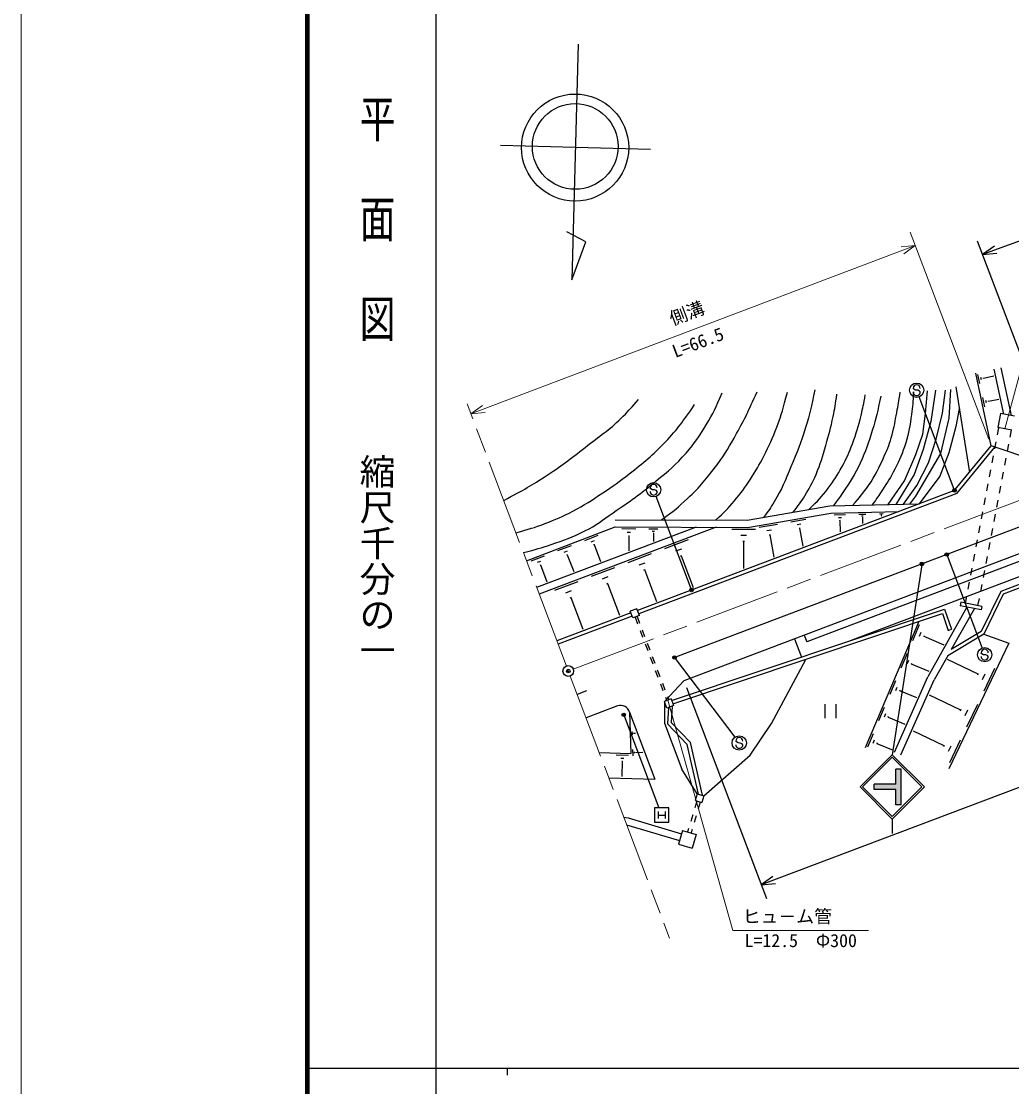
# Model space of a CAD drawing. Units: millimetres, scale not verified. Extents: x 0 to 700000, y -47500 to 447500.
# Drawn here: x 0 to 138572, y 202409 to 351528 of the extents above; entities that cross this region are included whole.
import ezdxf
from ezdxf.enums import TextEntityAlignment as Align

# ---------------------------------------------------------------- set-up
doc = ezdxf.new("R2010")
doc.units = ezdxf.units.MM
doc.header["$LTSCALE"] = 1000
doc.header["$PDMODE"] = 32
doc.header["$PDSIZE"] = 500
doc.linetypes.add('CHAIN', pattern=[18.5, 12, -1.5, 3.5, -1.5])
doc.layers.add('M-BMK-SRVR', color=3, linetype='Continuous')
doc.layers.add('M-OTRS', color=6, linetype='Continuous')
for name, color, linetype, lineweight in [('M-STR-HTXT', 7, 'Continuous', 13), ('M-STR-STRC', 7, 'Continuous', 25), ('M-TTL-BAND', 7, 'Continuous', 25), ('S-TTL', 7, 'Continuous', 25), ('作業レイヤ1', 7, 'Continuous', 13)]:
    doc.layers.add(name, color=color, linetype=linetype, lineweight=lineweight)
doc.styles.add('@ＭＳ ゴシック', font='')
doc.styles.add('ＭＳ ゴシック', font='')
doc.styles.get('@ＭＳ ゴシック').set_extended_font_data('@MS Gothic')
doc.styles.get('ＭＳ ゴシック').set_extended_font_data('MS Gothic')

msp = doc.modelspace()

# ---------------------------------------------------------------- hatches: boundary and pattern name
at = {"layer": 'M-STR-STRC'}
msp.add_hatch(color=256, dxfattribs=at).paths.add_polyline_path([(119350, 244738), (122350, 244738), (122350, 246863), (123100, 246863), (123100, 241863), (122350, 241863), (122350, 243988), (119350, 243988)])

# ---------------------------------------------------------------- linework, layer by layer
at = {"layer": 'M-BMK-SRVR'}
msp.add_point((76532, 260590), dxfattribs=at)
msp.add_point((76532, 260590), dxfattribs=at)
at = {"layer": 'M-OTRS'}
msp.add_point((76532, 260590), dxfattribs=at)
at = {"layer": 'M-STR-HTXT'}
for p, q in [((135359, 293023), (124381, 322014)), ((62898, 296595), (125089, 320144)), ((125089, 320144), (123099, 319944)), ((123466, 318976), (125089, 320144)), ((141960, 310641), (137627, 294478)), ((64522, 297763), (62898, 296595)), ((62898, 296595), (64888, 296795)), ((99554, 224278), (90439, 256500)), ((99554, 224278), (118554, 224278))]:
    msp.add_line(p, q, dxfattribs=at)
at = {"layer": 'M-STR-STRC'}
for p, q in [((176923, 334264), (134506, 318901)), ((144777, 291778), (133798, 320772)), ((136146, 320046), (134506, 318901)), ((134506, 318901), (136499, 319072)), ((124876, 300037), (124776, 300155)), ((125121, 299897), (124876, 300037)), ((125421, 299895), (125121, 299897)), ((125667, 299783), (125421, 299895)), ((125772, 299647), (125667, 299783)), ((130530, 286009), (125625, 298961)), ((88071, 286101), (87972, 286219)), ((88316, 285961), (88071, 286101)), ((88617, 285959), (88316, 285961)), ((88862, 285847), (88617, 285959)), ((93725, 272072), (88821, 285025)), ((88968, 285711), (88862, 285847)), ((129540, 276759), (134444, 263806)), ((125984, 275433), (121850, 248863)), ((197000, 266032), (103538, 230642)), ((134403, 263011), (134304, 263129)), ((134648, 262872), (134403, 263011)), ((134949, 262870), (134648, 262872)), ((135194, 262758), (134949, 262870)), ((135300, 262622), (135194, 262758)), ((91495, 262359), (99849, 251313)), ((93067, 258296), (104247, 228771)), ((84340, 254314), (89220, 241427)), ((100057, 250655), (99958, 250773)), ((100302, 250516), (100057, 250655)), ((100603, 250514), (100302, 250516)), ((100848, 250402), (100603, 250514)), ((100954, 250266), (100848, 250402)), ((117350, 244363), (121850, 248863)), ((117704, 244364), (121850, 248510)), ((126350, 244363), (121850, 248863)), ((125996, 244363), (121850, 248510)), ((123100, 246863), (122350, 246863)), ((122350, 244738), (122350, 246863)), ((123100, 241863), (123100, 246863)), ((119350, 243988), (119350, 244738)), ((122350, 244738), (119350, 244738)), ((117351, 244363), (121850, 239863)), ((117704, 244364), (121850, 240217)), ((122350, 243988), (119350, 243988)), ((121850, 239863), (126350, 244363)), ((121850, 240217), (125996, 244363)), ((122350, 241863), (122350, 243988)), ((123100, 241863), (122350, 241863)), ((88599, 241427), (88599, 239427)), ((90599, 241427), (88599, 241427)), ((89099, 240927), (89099, 239927)), ((89099, 240427), (90099, 240427)), ((90099, 240927), (90099, 239927)), ((90599, 239427), (90599, 241427)), ((88599, 239427), (90599, 239427)), ((121851, 239863), (121851, 237863)), ((105162, 231810), (103538, 230642)), ((103538, 230642), (105528, 230842))]:
    msp.add_line(p, q, dxfattribs=at)
for centre, radius in [((125271, 299896), 1000), ((88467, 285960), 1000), ((130583, 285868), 150), ((130583, 285868), 120), ((130583, 285868), 90), ((130583, 285868), 60), ((130583, 285868), 30), ((129487, 276899), 150), ((129487, 276899), 120), ((129487, 276899), 90), ((129487, 276899), 60), ((129487, 276899), 30), ((126007, 275581), 150), ((126007, 275581), 120), ((126007, 275581), 90), ((126007, 275581), 60), ((126007, 275581), 30), ((93779, 271932), 150), ((93779, 271932), 120), ((93779, 271932), 90), ((93779, 271932), 60), ((93779, 271932), 30), ((91405, 262479), 150), ((91405, 262479), 120), ((91405, 262479), 90), ((91405, 262479), 60), ((91405, 262479), 30), ((134799, 262871), 1000), ((84287, 254455), 150), ((84287, 254455), 120), ((84287, 254455), 90), ((84287, 254455), 60), ((84287, 254455), 30), ((100453, 250515), 1000)]:
    msp.add_circle(centre, radius, dxfattribs=at)
for centre, start, end in [((125276, 300151), 359.55488, 179.55488), ((125272, 299651), 179.55488, 359.55488), ((88472, 286215), 359.55488, 179.55488), ((88468, 285715), 179.55488, 359.55488), ((134800, 262626), 179.55488, 359.55488), ((134804, 263126), 359.55488, 179.55488), ((100458, 250770), 359.55488, 179.55488), ((100454, 250270), 179.55488, 359.55488)]:
    msp.add_arc(centre, 500, start, end, dxfattribs=at)
for p in [(130583, 285868), (129487, 276899), (126007, 275581), (93779, 271932), (91405, 262479), (84287, 254455)]:
    msp.add_point(p, dxfattribs=at)
at = {"layer": 'M-TTL-BAND'}
for p, q in [((58000, 370000), (58000, 20000)), ((40000, 205000), (579000, 205000)), ((68000, 205000), (68000, 204000))]:
    msp.add_line(p, q, dxfattribs=at)
at = {"layer": 'M-TTL-BAND', "color": 2, "linetype": 'CHAIN', "lineweight": 13}
for p, q in [((76266, 261291), (62367, 297998)), ((77233, 260855), (169351, 295736)), ((76798, 259888), (90697, 223182))]:
    msp.add_line(p, q, dxfattribs=at)
at = {"layer": 'S-TTL', "color": 2, "lineweight": 140}
msp.add_line((40000, 380000), (40000, 20000), dxfattribs=at)
at = {"layer": 'S-TTL'}
for p, q in [((77932, 348334), (77020, 315346)), ((88018, 333562), (67045, 334142)), ((78972, 320661), (76331, 322080)), ((77020, 315346), (78972, 320661)), ((137470, 296544), (136141, 302821)), ((138535, 296340), (137119, 303028)), ((135713, 292088), (133556, 302274)), ((134121, 300814), (133847, 302106)), ((134341, 301367), (134273, 301690)), ((134639, 301556), (134622, 301637)), ((134630, 301597), (136080, 301903)), ((126506, 296637), (126777, 299785)), ((127917, 299894), (127266, 295497)), ((128894, 296691), (129328, 299894)), ((130000, 300000), (129796, 295990)), ((130739, 300382), (132666, 288393)), ((134809, 297565), (134535, 298857)), ((135029, 298118), (134961, 298441)), ((135327, 298307), (135310, 298388)), ((135318, 298348), (136768, 298654)), ((131234, 297303), (130759, 294817)), ((126126, 293760), (126506, 296637)), ((127266, 295497), (126180, 291589)), ((128025, 293055), (128894, 296691)), ((129796, 295990), (128635, 291012)), ((137020, 296630), (136644, 294666)), ((138985, 296254), (137020, 296630)), ((130759, 294817), (129796, 291132)), ((136743, 294647), (136555, 293665)), ((138609, 294290), (136644, 294666)), ((138511, 294309), (138323, 293326)), ((171291, 292728), (91545, 262532)), ((125149, 290884), (126126, 293760)), ((126940, 289744), (128025, 293055)), ((136367, 292683), (136179, 291700)), ((138135, 292344), (137947, 291362)), ((123575, 287193), (125149, 290884)), ((126180, 291589), (124932, 288115)), ((128635, 291012), (125106, 285059)), ((129796, 291132), (128498, 287865)), ((130678, 285984), (135713, 292088)), ((130884, 285448), (136220, 291918)), ((142450, 289827), (135713, 292088)), ((172531, 289455), (92712, 259232)), ((125312, 286541), (126940, 289744)), ((135991, 290718), (135803, 289736)), ((137759, 290380), (137571, 289398)), ((124932, 288115), (122380, 283912)), ((128498, 287865), (125613, 283986)), ((135615, 288754), (135427, 287772)), ((137383, 288416), (137195, 287433)), ((167220, 286375), (109911, 264674)), ((121300, 283887), (123575, 287193)), ((123414, 283935), (125312, 286541)), ((135239, 286790), (135051, 285807)), ((137007, 286451), (136819, 285469)), ((130443, 285815), (86215, 269068)), ((130884, 285448), (86392, 268600)), ((125106, 285059), (124272, 283955)), ((134863, 284825), (134675, 283843)), ((101546, 281695), (113149, 283698)), ((113149, 283698), (125613, 283986)), ((136631, 284487), (136443, 283505)), ((101630, 280694), (113246, 282700)), ((107648, 281480), (109788, 281849)), ((113246, 282700), (122799, 282921)), ((113728, 282461), (115328, 282498)), ((114337, 282075), (114737, 282084)), ((117186, 282541), (118176, 282564)), ((117563, 282302), (117811, 282308)), ((117662, 282057), (117724, 282058)), ((117693, 282057), (117712, 281247)), ((120089, 282608), (120567, 282619)), ((120271, 282493), (120391, 282495)), ((120319, 282374), (120348, 282375)), ((120333, 282374), (120337, 282241)), ((134487, 282861), (134300, 281879)), ((136255, 282522), (136067, 281540)), ((70689, 276021), (83070, 280774)), ((94409, 280725), (72105, 272280)), ((97201, 280713), (72460, 271345)), ((83070, 280774), (101630, 280694)), ((83075, 281774), (101546, 281695)), ((84008, 280520), (86003, 280511)), ((87811, 280503), (89076, 280498)), ((99415, 280454), (102738, 280439)), ((103236, 280718), (105802, 281161)), ((104309, 280242), (104950, 280353)), ((108543, 281083), (109078, 281176)), ((108836, 280583), (108969, 280606)), ((108903, 280595), (109336, 278085)), ((114497, 281679), (114597, 281681)), ((114547, 281680), (114584, 280062)), ((159621, 281359), (115957, 264825)), ((134112, 280896), (133924, 279914)), ((135880, 280558), (135692, 279576)), ((159928, 280406), (137039, 271739)), ((78832, 278879), (80717, 279603)), ((79720, 278679), (80191, 278860)), ((84754, 280018), (85253, 280016)), ((84939, 279518), (85063, 279518)), ((85001, 279518), (84992, 277409)), ((88284, 280185), (88601, 280184)), ((88402, 279868), (88481, 279868)), ((88441, 279868), (88436, 278713)), ((90063, 277743), (93336, 278982)), ((100657, 279617), (101488, 279614)), ((104660, 279643), (104820, 279670)), ((104740, 279656), (105277, 276548)), ((133736, 278932), (133548, 277950)), ((160082, 279930), (137401, 271341)), ((75085, 277441), (76962, 278161)), ((75969, 277241), (76439, 277422)), ((80077, 278275), (80195, 278320)), ((80136, 278298), (81045, 275932)), ((91600, 277389), (92418, 277699)), ((100965, 278785), (101173, 278784)), ((101069, 278785), (101053, 274936)), ((135504, 278594), (135316, 277612)), ((71347, 276006), (73216, 276723)), ((72227, 275807), (72695, 275987)), ((76325, 276840), (76443, 276885)), ((76384, 276862), (77287, 274509)), ((84919, 275795), (88192, 277034)), ((92217, 276687), (92421, 276765)), ((92319, 276726), (94001, 272284)), ((133360, 276968), (133172, 275986)), ((135128, 276629), (134940, 275647)), ((72582, 275408), (72699, 275452)), ((72640, 275430), (73539, 273090)), ((79775, 273847), (83049, 275087)), ((86456, 275442), (87275, 275751)), ((87073, 274739), (87278, 274817)), ((87175, 274778), (88857, 270336)), ((132984, 275003), (132796, 274021)), ((134752, 274665), (134564, 273683)), ((74632, 271900), (77905, 273139)), ((81313, 273494), (82131, 273804)), ((132608, 273039), (132420, 272057)), ((76169, 271546), (76987, 271856)), ((81929, 272792), (82134, 272869)), ((82032, 272831), (83714, 268388)), ((134376, 272701), (134188, 271718)), ((137039, 271739), (134288, 266117)), ((76786, 270844), (76990, 270922)), ((76888, 270883), (78570, 266441)), ((131455, 270205), (131361, 269714)), ((134402, 269641), (131455, 270205)), ((132232, 271075), (132044, 270092)), ((134000, 270736), (133812, 269754)), ((137401, 271341), (134672, 265765)), ((85279, 268714), (74938, 264798)), ((86126, 269302), (85191, 268948)), ((85545, 268012), (85191, 268948)), ((86480, 268367), (86126, 269302)), ((90995, 256443), (129191, 269269)), ((91172, 255975), (128876, 268636)), ((132316, 269531), (126828, 259792)), ((128876, 268636), (129672, 266266)), ((129191, 269269), (130146, 266425)), ((133352, 269333), (130119, 263594)), ((134308, 269150), (131361, 269714)), ((134402, 269641), (134308, 269150)), ((85456, 268246), (75116, 264331)), ((86480, 268367), (85545, 268012)), ((85872, 268136), (86226, 267201)), ((86153, 268243), (86507, 267307)), ((125570, 267526), (118088, 249841)), ((125639, 267049), (124689, 264803)), ((86581, 266266), (86935, 265331)), ((86861, 266372), (87215, 265437)), ((109556, 265610), (109911, 264674)), ((125845, 265969), (125607, 265408)), ((126317, 265521), (126258, 265381)), ((126287, 265451), (129069, 264274)), ((134672, 265765), (129619, 262707)), ((129672, 266266), (130146, 266425)), ((134288, 266117), (130119, 263594)), ((134672, 265765), (138179, 264506)), ((87289, 264396), (87643, 263460)), ((87569, 264502), (87924, 263567)), ((108192, 265093), (109158, 262542)), ((138179, 264506), (129789, 246919)), ((87997, 262525), (88351, 261590)), ((88278, 262631), (88632, 261696)), ((123937, 263024), (123083, 261006)), ((129619, 262707), (127723, 259343)), ((104979, 253237), (109769, 262220)), ((124121, 262054), (123908, 261550)), ((124546, 261652), (124493, 261526)), ((124519, 261589), (126971, 260551)), ((133863, 260164), (129614, 262191)), ((134701, 257796), (136230, 261002)), ((88705, 260655), (89059, 259720)), ((88986, 260761), (89340, 259826)), ((122155, 249241), (126828, 259792)), ((133815, 260064), (133911, 260264)), ((134473, 259381), (134855, 260182)), ((89414, 258784), (89768, 257849)), ((89694, 258891), (90048, 257955)), ((89972, 256322), (92712, 259232)), ((122328, 259222), (121523, 257318)), ((122502, 258306), (122301, 257830)), ((123070, 248836), (127723, 259343)), ((79060, 257805), (77771, 257317)), ((90907, 256677), (89972, 256322)), ((90122, 256914), (90299, 256446)), ((90402, 257020), (90579, 256553)), ((90907, 256677), (91261, 255741)), ((122903, 257927), (122852, 257808)), ((122878, 257867), (125257, 256861)), ((131462, 255131), (127061, 257230)), ((83421, 255714), (79011, 254043)), ((83421, 255714), (79011, 254043)), ((89972, 256322), (89971, 253276)), ((90326, 255387), (89972, 256322)), ((91261, 255741), (90326, 255387)), ((90537, 255467), (90399, 253213)), ((91050, 255661), (90911, 253401)), ((112444, 255972), (112444, 253972)), ((113944, 255972), (113944, 253972)), ((120747, 255484), (119955, 253611)), ((131415, 255030), (131510, 255231)), ((132072, 254348), (132455, 255149)), ((132300, 252764), (133829, 255969)), ((85113, 254809), (88664, 245433)), ((85113, 254809), (85281, 249039)), ((120918, 254584), (120720, 254115)), ((121312, 254210), (121263, 254093)), ((121287, 254152), (123620, 253165)), ((85441, 252129), (85455, 251664)), ((89971, 253276), (92405, 246849)), ((90399, 253213), (93166, 250323)), ((90911, 253401), (93623, 250569)), ((101994, 248794), (104979, 253237)), ((129113, 250117), (124818, 252166)), ((85562, 251958), (85566, 251842)), ((85680, 251918), (85681, 251889)), ((85680, 251903), (85958, 251911)), ((95313, 243192), (93623, 250569)), ((119179, 251777), (118400, 249936)), ((119347, 250892), (119153, 250432)), ((119735, 250525), (119686, 250410)), ((129933, 247801), (131429, 250936)), ((80854, 249175), (85281, 249039)), ((85514, 249625), (85540, 248727)), ((85748, 249294), (85755, 249070)), ((85975, 249217), (85977, 249161)), ((85976, 249189), (86978, 249218)), ((94763, 243355), (93166, 250323)), ((119710, 250467), (121997, 249500)), ((129067, 250019), (129160, 250215)), ((129710, 249351), (130084, 250135)), ((83223, 248852), (84972, 248798)), ((83865, 248395), (84303, 248381)), ((84070, 247951), (84005, 245827)), ((84016, 247952), (84125, 247949)), ((95517, 243131), (101994, 248794)), ((94559, 243416), (92405, 246849)), ((82196, 245632), (88664, 245433)), ((94559, 243416), (94274, 242458)), ((94559, 243416), (95517, 243131)), ((95517, 243131), (95232, 242173)), ((94514, 242386), (94229, 241428)), ((94274, 242458), (95232, 242173)), ((94993, 242244), (94708, 241285)), ((84275, 240141), (84924, 240021)), ((93944, 240469), (93659, 239511)), ((94423, 240327), (94138, 239368)), ((84689, 239047), (92085, 236849)), ((84924, 240021), (92370, 237807)), ((92512, 238287), (91943, 236369)), ((92512, 238287), (94430, 237717)), ((93374, 238552), (93231, 238073)), ((93853, 238410), (93711, 237930)), ((94430, 237717), (93860, 235800)), ((91943, 236369), (93860, 235800))]:
    msp.add_line(p, q, dxfattribs=at)
for centre, radius in [((77489, 333853), 7493), ((77503, 334010), 5995)]:
    msp.add_circle(centre, radius, dxfattribs=at)
at = {"layer": 'S-TTL', "color": 3}
msp.add_circle((76532, 260590), 750, dxfattribs=at)
at = {"layer": 'S-TTL'}
msp.add_arc((83858, 254496), 1294, 14.00999, 109.73799, dxfattribs=at)
for points, knots in [([(111036, 299948), (110514, 297450), (110350, 296710), (109734, 294683), (109062, 292475), (108558, 291277), (107671, 289147), (106859, 287194), (106454, 286057), (105337, 284262), (104796, 283393), (104597, 283069), (103864, 282095)], [0, 0, 0, 0, 1, 1, 1, 2, 2, 2, 3, 3, 3, 4, 4, 4, 4]), ([(67498, 284448), (70425, 286032), (71282, 286496), (73584, 288007), (75892, 289522), (77113, 290481), (79284, 292186), (81249, 293731), (82472, 294473), (84223, 296257), (85085, 297136), (85404, 297458), (86340, 298591)], [0, 0, 0, 0, 1, 1, 1, 2, 2, 2, 3, 3, 3, 4, 4, 4, 4]), ([(70258, 277159), (72104, 277637), (72635, 277789), (74127, 278291), (76012, 278925), (77066, 279312), (78849, 280191), (80500, 281005), (81293, 281702), (82812, 282742), (85225, 284395), (86579, 285331), (88837, 287193), (90561, 288615), (91557, 289408), (93016, 291101), (94257, 292540), (94857, 293436), (95839, 295063), (96843, 296727), (97133, 297396), (98064, 299514)], [0, 0, 0, 0, 1, 1, 1, 2, 2, 2, 3, 3, 3, 4, 4, 4, 5, 5, 5, 6, 6, 6, 7, 7, 7, 7]), ([(89596, 281746), (91354, 283050), (91889, 283489), (93233, 284750), (95019, 286426), (95874, 287524), (97358, 289472), (98571, 291063), (99083, 292076), (100072, 293815), (101334, 296031), (101682, 296865), (102949, 299677)], [0, 0, 0, 0, 1, 1, 1, 2, 2, 2, 3, 3, 3, 4, 4, 4, 4]), ([(97141, 281713), (98412, 282898), (98802, 283265), (99747, 284370), (100722, 285511), (101200, 286211), (102026, 287464), (102821, 288669), (103214, 289381), (103872, 290666), (104667, 292221), (105092, 293107), (105717, 294737), (106430, 296598), (106596, 297310), (107183, 299622)], [0, 0, 0, 0, 1, 1, 1, 2, 2, 2, 3, 3, 3, 4, 4, 4, 5, 5, 5, 5]), ([(107995, 282808), (108803, 283865), (109039, 284190), (109625, 285130), (110323, 286249), (110684, 286902), (111199, 288115), (111846, 289640), (112088, 290544), (112556, 292132), (113020, 293705), (113260, 294596), (113587, 296203), (113837, 297426), (113909, 297847), (114130, 299351)], [0, 0, 0, 0, 1, 1, 1, 2, 2, 2, 3, 3, 3, 4, 4, 4, 5, 5, 5, 5]), ([(110201, 283189), (111515, 284502), (111941, 284912), (112882, 286161), (113731, 287289), (114157, 287963), (114836, 289201), (115497, 290407), (115806, 291120), (116301, 292403), (116884, 293911), (117116, 294795), (117496, 296366), (117765, 297481), (117848, 297870), (118093, 299242)], [0, 0, 0, 0, 1, 1, 1, 2, 2, 2, 3, 3, 3, 4, 4, 4, 5, 5, 5, 5]), ([(120264, 299080), (119783, 296786), (119642, 296106), (119070, 294249), (118510, 292435), (118173, 291417), (117387, 289689), (116612, 287985), (116011, 287104), (114944, 285564), (114433, 284826), (114256, 284566), (113586, 283708)], [0, 0, 0, 0, 1, 1, 1, 2, 2, 2, 3, 3, 3, 4, 4, 4, 4]), ([(116300, 283771), (117400, 284987), (117736, 285400), (118527, 286541), (119569, 288046), (119993, 289001), (120752, 290666), (121267, 291795), (121509, 292455), (121838, 293652), (122165, 294843), (122260, 295532), (122489, 296746), (122700, 297866), (122760, 298234), (122978, 299622)], [0, 0, 0, 0, 1, 1, 1, 2, 2, 2, 3, 3, 3, 4, 4, 4, 5, 5, 5, 5]), ([(124823, 299677), (124752, 298168), (124718, 297719), (124552, 296474), (124343, 294908), (124202, 294022), (123738, 292512), (123279, 291022), (122910, 290218), (122218, 288821), (121635, 287645), (121191, 287048), (120481, 285944), (119945, 285111), (119763, 284838), (119069, 283835)], [0, 0, 0, 0, 1, 1, 1, 2, 2, 2, 3, 3, 3, 4, 4, 4, 5, 5, 5, 5]), ([(69205, 279939), (71135, 280475), (71706, 280634), (73259, 281222), (74821, 281814), (75686, 282185), (77167, 282959), (78862, 283845), (79747, 284462), (81346, 285510), (82833, 286484), (83647, 287063), (85037, 288170), (87117, 289825), (88321, 290735), (90139, 292675), (91905, 294559), (92478, 295377), (94210, 297885)], [0, 0, 0, 0, 1, 1, 1, 2, 2, 2, 3, 3, 3, 4, 4, 4, 5, 5, 5, 6, 6, 6, 6])]:
    msp.add_open_spline(points, degree=3, knots=knots, dxfattribs=at)
at = {"layer": 'S-TTL', "color": 3}
msp.add_point((76532, 260590), dxfattribs=at)
at = {"layer": '作業レイヤ1'}
msp.add_lwpolyline([(0, -47500), (700000, -47500), (700000, 447500), (0, 447500)], close=True, dxfattribs=at)

# ---------------------------------------------------------------- texts
at = {"layer": 'M-STR-HTXT', "style": 'ＭＳ ゴシック'}
msp.add_text('側溝', height=1833, rotation=20.739, dxfattribs=at).set_placement((93640, 309305), align=Align.BOTTOM_CENTER)
at = {"layer": 'M-STR-HTXT', "style": '@ＭＳ ゴシック'}
msp.add_text('L=66.5', height=1833, rotation=20.739, dxfattribs=at).set_placement((94348, 307434), align=Align.TOP_CENTER)
at = {"layer": 'M-STR-HTXT', "style": 'ＭＳ ゴシック'}
msp.add_text('ヒュ－ム管', height=1833, dxfattribs=at).set_placement((100929, 224778), align=Align.BOTTOM_LEFT)
msp.add_text('L=12.5\u3000Φ300', height=1833, dxfattribs=at).set_placement((109054, 223778), align=Align.TOP_CENTER)
at = {"layer": 'M-TTL-BAND', "style": '@ＭＳ ゴシック', "width": 1.4}
msp.add_text('平  面  図', height=3666, rotation=270, dxfattribs=at).set_placement((49777, 306475), align=Align.MIDDLE_RIGHT)
at = {"layer": 'M-TTL-BAND', "style": '@ＭＳ ゴシック'}
msp.add_text('縮尺千分の一', height=3666, rotation=270, dxfattribs=at).set_placement((49777, 261030), align=Align.MIDDLE_RIGHT)

doc.saveas('drawing.dxf')
